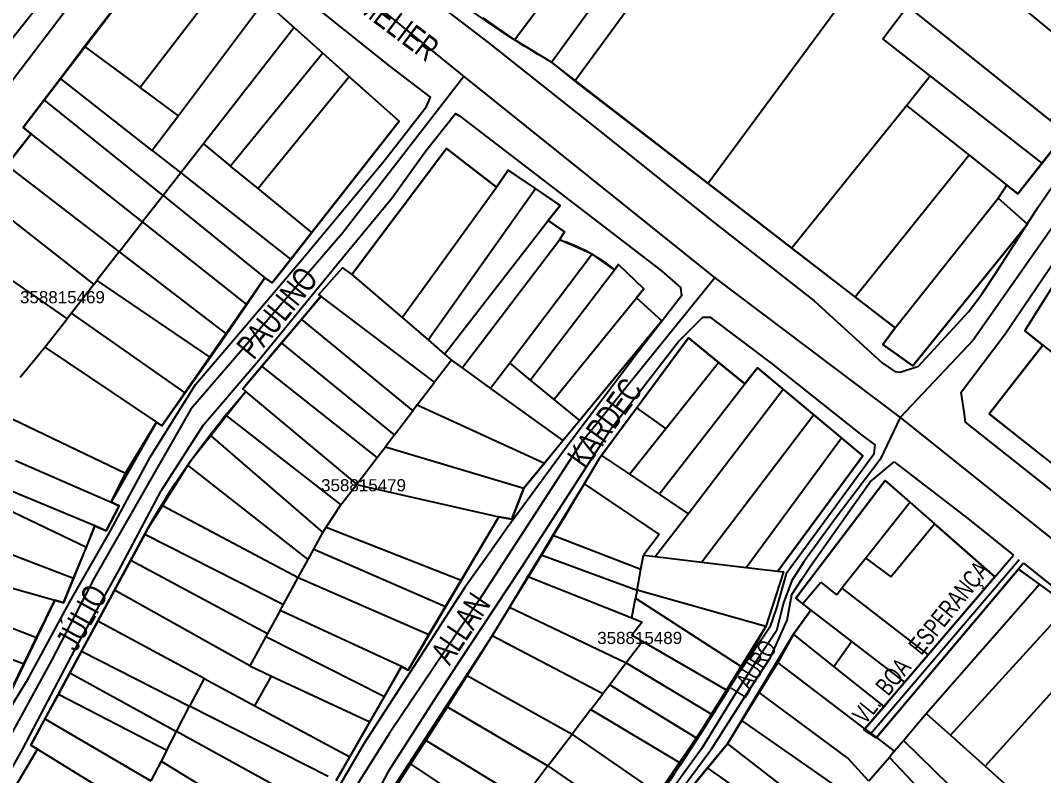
# Model space of a CAD drawing. Extents: x 201512 to 203323, y 4836571 to 4838029.
# Drawn here: x 202112.3 to 202280.8, y 4836958.8 to 4837083.2 of the extents above; entities that cross this region are included whole.
import ezdxf

# ---------------------------------------------------------------- set-up
doc = ezdxf.new("R2010")
doc.units = 0
doc.header["$LTSCALE"] = 1.5
doc.header["$MEASUREMENT"] = 0
for name, color, linetype in [('CD-MALHA-LOTES', 40, 'CONTINUOUS'), ('CD_TXT_QUADRA', 7, 'CONTINUOUS'), ('RU-QUADRAS', 6, 'CONTINUOUS'), ('SV-EIXO-RUA-N-PAV', 6, 'CONTINUOUS'), ('SV-EIXO-RUA-PAV', 20, 'CONTINUOUS'), ('SV-RUA-NAO-PAV-S-GUIA-C-GUIA', 7, 'CONTINUOUS'), ('SV-RUA-PAVIM-S-GUIA-C-GUIA', 7, 'CONTINUOUS'), ('SV-TXT-RUA-N-PAV-S-GUIA-C-GUIA', 7, 'CONTINUOUS'), ('SV-TXT-RUA-PAV-S-GUIA-C-GUIA', 7, 'CONTINUOUS')]:
    doc.layers.add(name, color=color, linetype=linetype)
doc.styles.add('ARIAL', font='arial.ttf')
doc.styles.add('MONOTXT', font='arial.ttf', dxfattribs={"height": 0.2})

msp = doc.modelspace()

# ---------------------------------------------------------------- linework, layer by layer
at = {"layer": 'CD-MALHA-LOTES', "linetype": 'Continuous'}
for p, q in [((202217.67, 4837112.16), (202193.67, 4837080)), ((202199.7, 4837076.32), (202222.86, 4837108.16)), ((202228.64, 4837107.45), (202203.54, 4837073.18)), ((202136.8, 4837097.1), (202122.81, 4837078.89)), ((202225.45, 4837056.32), (202252.4, 4837092.89)), ((202145.84, 4837090.21), (202132, 4837072.13)), ((202288.79, 4837075.78), (202269.93, 4837091.49)), ((202152.45, 4837086.39), (202138.27, 4837067.51)), ((202157.32, 4837082.04), (202152.45, 4837086.39)), ((202254.31, 4837080.16), (202258.36, 4837085.57)), ((202258.36, 4837085.57), (202281.87, 4837066.71)), ((202188.42, 4837083.62), (202193.13, 4837080.33)), ((202157.32, 4837082.04), (202142.39, 4837062.88)), ((202162.06, 4837077.81), (202157.32, 4837082.04)), ((202193.13, 4837080.33), (202193.67, 4837080)), ((202193.67, 4837080), (202199.56, 4837076.43)), ((202262.11, 4837074.07), (202254.31, 4837080.16)), ((202122.81, 4837078.89), (202118.85, 4837073.65)), ((202122.81, 4837078.89), (202132, 4837072.13)), ((202162.06, 4837077.81), (202146.86, 4837059.21)), ((202166.42, 4837073.91), (202162.06, 4837077.81)), ((202199.56, 4837076.43), (202199.7, 4837076.32)), ((202199.7, 4837076.32), (202203.54, 4837073.18)), ((202118.85, 4837073.65), (202116.17, 4837070.12)), ((202133.96, 4837061.77), (202118.85, 4837073.65)), ((202166.42, 4837073.91), (202151.38, 4837055.5)), ((202174.62, 4837066.59), (202166.42, 4837073.91)), ((202203.54, 4837073.18), (202225.45, 4837056.32)), ((202258.18, 4837069.2), (202262.11, 4837074.07)), ((202280.51, 4837059.7), (202262.11, 4837074.07)), ((202138.27, 4837067.51), (202132, 4837072.13)), ((202116.17, 4837070.12), (202112.71, 4837065.54)), ((202135.74, 4837054.34), (202116.17, 4837070.12)), ((202239.24, 4837045.71), (202258.18, 4837069.2)), ((202258.18, 4837069.2), (202268.5, 4837061.01)), ((202138.27, 4837067.51), (202133.96, 4837061.77)), ((202160.22, 4837048.25), (202174.62, 4837066.59)), ((202112.71, 4837065.54), (202114, 4837064.51)), ((202280.51, 4837059.7), (202284.42, 4837064.66)), ((202114, 4837064.51), (202109.98, 4837059.38)), ((202132.36, 4837050), (202114, 4837064.51)), ((202133.96, 4837061.77), (202138.66, 4837058.09)), ((202142.39, 4837062.88), (202138.66, 4837058.09)), ((202142.39, 4837062.88), (202146.86, 4837059.21)), ((202182.4, 4837062.1), (202166.82, 4837041.35)), ((202190.68, 4837055.75), (202182.4, 4837062.1)), ((202268.5, 4837061.01), (202249.74, 4837037.63)), ((202268.5, 4837061.01), (202274.71, 4837056.08)), ((202276.52, 4837054.65), (202280.51, 4837059.7)), ((202109.98, 4837059.38), (202128.54, 4837045.09)), ((202138.66, 4837058.09), (202135.74, 4837054.34)), ((202138.66, 4837058.09), (202156.77, 4837043.85)), ((202151.38, 4837055.5), (202146.86, 4837059.21)), ((202192.59, 4837058.53), (202190.68, 4837055.75)), ((202197.06, 4837055.5), (202192.59, 4837058.53)), ((202225.45, 4837056.32), (202239.24, 4837045.71)), ((202160.22, 4837048.25), (202151.38, 4837055.5)), ((202175.12, 4837034.27), (202190.68, 4837055.75)), ((202179.41, 4837030.57), (202197.06, 4837055.5)), ((202201.16, 4837052.72), (202197.06, 4837055.5)), ((202273.3, 4837053.9), (202274.71, 4837056.08)), ((202274.71, 4837056.08), (202276.52, 4837054.65)), ((202105.9, 4837054.16), (202124.34, 4837039.71)), ((202135.74, 4837054.34), (202132.36, 4837050)), ((202135.74, 4837054.34), (202152.5, 4837040.8)), ((202256.34, 4837032.55), (202273.3, 4837053.9)), ((202278.09, 4837049.63), (202273.3, 4837053.9)), ((202199.17, 4837050.27), (202201.16, 4837052.72)), ((202128.54, 4837045.09), (202132.36, 4837050)), ((202149.52, 4837036.43), (202132.36, 4837050)), ((202182.08, 4837028.25), (202199.17, 4837050.27)), ((202201.87, 4837048.37), (202199.17, 4837050.27)), ((202259.21, 4837026.31), (202278.09, 4837049.63)), ((202099.94, 4837047.93), (202119.94, 4837034.06)), ((202156.77, 4837043.85), (202160.22, 4837048.25)), ((202201.06, 4837047.07), (202201.87, 4837048.37)), ((202185.03, 4837025.96), (202201.06, 4837047.07)), ((202206.41, 4837044.71), (202201.06, 4837047.07)), ((202128.54, 4837045.09), (202124.84, 4837040.35)), ((202128.54, 4837045.09), (202146.18, 4837031.52)), ((202206.41, 4837044.71), (202192.83, 4837026.74)), ((202210.07, 4837042.12), (202206.41, 4837044.71)), ((202239.24, 4837045.71), (202249.74, 4837037.63)), ((202153.72, 4837039.96), (202156.77, 4837043.85)), ((202210.74, 4837042.99), (202210.07, 4837042.12)), ((202214.92, 4837039), (202210.74, 4837042.99)), ((202161.39, 4837038.06), (202165.29, 4837042.46)), ((202165.29, 4837042.46), (202166.82, 4837041.35)), ((202166.82, 4837041.35), (202175.12, 4837034.27)), ((202196.23, 4837023.95), (202210.07, 4837042.12)), ((202124.34, 4837039.71), (202120.68, 4837035.01)), ((202124.34, 4837039.71), (202124.84, 4837040.35)), ((202124.84, 4837040.35), (202143.48, 4837027.68)), ((202149.52, 4837036.43), (202152.5, 4837040.8)), ((202152.5, 4837040.8), (202153.72, 4837039.96)), ((202161.75, 4837037.78), (202158.54, 4837033.94)), ((202161.75, 4837037.78), (202161.39, 4837038.06)), ((202180.47, 4837023.61), (202161.75, 4837037.78)), ((202213.7, 4837037.52), (202214.92, 4837039)), ((202146.18, 4837031.52), (202149.52, 4837036.43)), ((202200.09, 4837020.77), (202213.7, 4837037.52)), ((202217.88, 4837033.71), (202213.7, 4837037.52)), ((202249.74, 4837037.63), (202256.34, 4837032.55)), ((202281.03, 4837037.43), (202277.67, 4837032.05)), ((202120.68, 4837035.01), (202119.94, 4837034.06)), ((202139.39, 4837021.86), (202120.68, 4837035.01)), ((202116.29, 4837029.38), (202119.94, 4837034.06)), ((202158.54, 4837033.94), (202155.27, 4837030.08)), ((202158.54, 4837033.94), (202176.9, 4837018.92)), ((202175.12, 4837034.27), (202179.41, 4837030.57)), ((202204.33, 4837017.3), (202217.88, 4837033.71)), ((202143.48, 4837027.68), (202146.18, 4837031.52)), ((202256.34, 4837032.55), (202254.31, 4837029.84)), ((202277.67, 4837032.05), (202280.65, 4837029.69)), ((202112.23, 4837024.42), (202116.29, 4837029.38)), ((202116.29, 4837029.38), (202134.65, 4837017.05)), ((202155.27, 4837030.08), (202152.03, 4837026.25)), ((202173.88, 4837014.97), (202155.27, 4837030.08)), ((202179.41, 4837030.57), (202182.08, 4837028.25)), ((202222.28, 4837030.91), (202213.75, 4837019.38)), ((202227.2, 4837026.87), (202222.28, 4837030.91)), ((202254.31, 4837029.84), (202259.21, 4837026.31)), ((202280.65, 4837029.69), (202271.81, 4837018.4)), ((202280.65, 4837029.69), (202290.26, 4837022.07)), ((202139.39, 4837021.86), (202143.48, 4837027.68)), ((202182.08, 4837028.25), (202183.24, 4837027.25)), ((202152.03, 4837026.25), (202148.87, 4837022.5)), ((202171, 4837011.2), (202152.03, 4837026.25)), ((202183.24, 4837027.25), (202180.47, 4837023.61)), ((202183.24, 4837027.25), (202185.03, 4837025.96)), ((202185.03, 4837025.96), (202189.69, 4837022.59)), ((202192.83, 4837026.74), (202189.69, 4837022.59)), ((202192.83, 4837026.74), (202196.23, 4837023.95)), ((202218.53, 4837015.97), (202227.2, 4837026.87)), ((202231.54, 4837023.32), (202227.2, 4837026.87)), ((202233.63, 4837026), (202231.54, 4837023.32)), ((202237.89, 4837022.45), (202233.63, 4837026)), ((202148.87, 4837022.5), (202149.4, 4837022.06)), ((202177.62, 4837019.89), (202180.47, 4837023.61)), ((202189.69, 4837022.59), (202201.59, 4837013.99)), ((202196.23, 4837023.95), (202200.09, 4837020.77)), ((202227.22, 4837017.76), (202231.54, 4837023.32)), ((202135.55, 4837016.42), (202139.39, 4837021.86)), ((202149.4, 4837022.06), (202146.2, 4837018.07)), ((202167.67, 4837006.84), (202149.4, 4837022.06)), ((202222.21, 4837001.95), (202237.89, 4837022.45)), ((202242.94, 4837018.24), (202237.89, 4837022.45)), ((202177.62, 4837019.89), (202176.9, 4837018.92)), ((202177.62, 4837019.89), (202198.54, 4837010.29)), ((202200.09, 4837020.77), (202204.33, 4837017.3)), ((202213.75, 4837019.38), (202207.95, 4837011.53)), ((202218.53, 4837015.97), (202213.75, 4837019.38)), ((202107.89, 4837019.01), (202129.58, 4837008.63)), ((202146.2, 4837018.07), (202143.62, 4837014.79)), ((202146.2, 4837018.07), (202165.04, 4837003.41)), ((202173.88, 4837014.97), (202176.9, 4837018.92)), ((202217.43, 4837005.17), (202227.22, 4837017.76)), ((202242.94, 4837018.24), (202224.5, 4836993.96)), ((202247.47, 4837014.47), (202242.94, 4837018.24)), ((202271.81, 4837018.4), (202280.86, 4837011.22)), ((202129.58, 4837008.63), (202134.65, 4837017.05)), ((202134.65, 4837017.05), (202135.55, 4837016.42)), ((202201.59, 4837013.99), (202204.33, 4837017.3)), ((202212.54, 4837008.45), (202218.53, 4837015.97)), ((202143.62, 4837014.79), (202140.1, 4837010.38)), ((202143.62, 4837014.79), (202162.07, 4836998.83)), ((202173.88, 4837014.97), (202172.37, 4837012.99)), ((202231.79, 4836993.09), (202247.47, 4837014.47)), ((202251.01, 4837011.51), (202247.47, 4837014.47)), ((202171, 4837011.2), (202172.37, 4837012.99)), ((202172.37, 4837012.99), (202195.14, 4837006.17)), ((202198.54, 4837010.29), (202201.59, 4837013.99)), ((202111.43, 4837010.73), (202127.2, 4837003.88)), ((202167.67, 4837006.84), (202171, 4837011.2)), ((202207.64, 4837011.11), (202205.09, 4837006.89)), ((202207.95, 4837011.53), (202207.64, 4837011.11)), ((202207.95, 4837011.53), (202212.54, 4837008.45)), ((202237.01, 4836992.47), (202251.01, 4837011.51)), ((202139.84, 4837009.97), (202135.65, 4837003.31)), ((202140.1, 4837010.38), (202139.84, 4837009.97)), ((202159.63, 4836994.41), (202139.84, 4837009.97)), ((202195.14, 4837006.17), (202198.54, 4837010.29)), ((202127.2, 4837003.88), (202129.58, 4837008.63)), ((202212.54, 4837008.45), (202217.43, 4837005.17)), ((202254.69, 4837007.44), (202239.94, 4836988.02)), ((202258.77, 4837003.85), (202254.69, 4837007.44)), ((202124.52, 4836999.93), (202109.47, 4837006.21)), ((202165.19, 4837003.61), (202167.67, 4837006.84)), ((202167.67, 4837006.84), (202167.82, 4837006.71)), ((202167.82, 4837006.71), (202191.07, 4837001.45)), ((202193.21, 4837001.08), (202195.14, 4837006.17)), ((202205.09, 4837006.89), (202199.96, 4836998.42)), ((202205.09, 4837006.89), (202217.44, 4836998.55)), ((202217.43, 4837005.17), (202222.21, 4837001.95)), ((202108.3, 4837003.54), (202123.11, 4836996.45)), ((202126.38, 4836999.15), (202128.51, 4837003.24)), ((202128.51, 4837003.24), (202127.2, 4837003.88)), ((202135.65, 4837003.31), (202133.26, 4836999.52)), ((202135.65, 4837003.31), (202158.01, 4836991.45)), ((202162.63, 4836999.71), (202165.04, 4837003.41)), ((202165.04, 4837003.41), (202165.19, 4837003.61)), ((202258.77, 4837003.85), (202251.48, 4836994.65)), ((202262.81, 4837000.3), (202258.77, 4837003.85)), ((202184.84, 4836991.01), (202191.07, 4837001.45)), ((202191.07, 4837001.45), (202193.21, 4837001.08)), ((202216.8, 4836994.88), (202222.21, 4837001.95)), ((202123.11, 4836996.45), (202124.52, 4836999.93)), ((202124.52, 4836999.93), (202126.38, 4836999.15)), ((202133.26, 4836999.52), (202132.75, 4836998.58)), ((202162.07, 4836998.83), (202162.63, 4836999.71)), ((202162.63, 4836999.71), (202184.84, 4836991.01)), ((202255.63, 4836991.54), (202262.81, 4837000.3)), ((202272.76, 4836991.54), (202262.81, 4837000.3)), ((202105.55, 4836997.22), (202121.01, 4836991.35)), ((202132.75, 4836998.58), (202130.43, 4836994.29)), ((202132.75, 4836998.58), (202155.58, 4836987.01)), ((202160.55, 4836996.09), (202162.07, 4836998.83)), ((202199.96, 4836998.42), (202198, 4836995.17)), ((202199.96, 4836998.42), (202214.44, 4836992.83)), ((202217.44, 4836998.55), (202214.87, 4836995.11)), ((202121.01, 4836991.35), (202123.11, 4836996.45)), ((202159.63, 4836994.41), (202160.55, 4836996.09)), ((202160.55, 4836996.09), (202182.25, 4836986.67)), ((202130.43, 4836994.29), (202127.77, 4836989.37)), ((202130.43, 4836994.29), (202152.95, 4836982.21)), ((202158.01, 4836991.45), (202159.63, 4836994.41)), ((202198, 4836995.17), (202195.84, 4836991.6)), ((202198, 4836995.17), (202213.8, 4836989.37)), ((202214.44, 4836992.83), (202214.87, 4836995.11)), ((202214.87, 4836995.11), (202216.8, 4836994.88)), ((202216.8, 4836994.88), (202224.5, 4836993.96)), ((202224.5, 4836993.96), (202231.79, 4836993.09)), ((202251.48, 4836994.65), (202247.55, 4836989.69)), ((202251.48, 4836994.65), (202255.63, 4836991.54)), ((202099.89, 4836992.88), (202117.9, 4836987.69)), ((202213.8, 4836989.37), (202214.44, 4836992.83)), ((202231.79, 4836993.09), (202237.01, 4836992.47)), ((202237.94, 4836992.36), (202235.02, 4836983.35)), ((202237.01, 4836992.47), (202237.94, 4836992.36)), ((202276.63, 4836992.84), (202253.23, 4836965.08)), ((202280.08, 4836990.33), (202276.63, 4836992.84)), ((202089.66, 4836991.31), (202114.92, 4836981.55)), ((202119.35, 4836987.27), (202121.01, 4836991.35)), ((202155.58, 4836987.01), (202158.01, 4836991.45)), ((202158.01, 4836991.45), (202179.51, 4836982.08)), ((202182.25, 4836986.67), (202184.84, 4836991.01)), ((202195.84, 4836991.6), (202192.79, 4836986.56)), ((202195.84, 4836991.6), (202212.94, 4836984.8)), ((202241.04, 4836987.1), (202244.08, 4836990.7)), ((202244.08, 4836990.7), (202246.66, 4836988.57)), ((202261.73, 4836978.68), (202272.76, 4836991.54)), ((202127.77, 4836989.37), (202124.99, 4836984.24)), ((202150.03, 4836976.88), (202127.77, 4836989.37)), ((202213.8, 4836989.37), (202213.55, 4836988.04)), ((202235.02, 4836983.35), (202213.8, 4836989.37)), ((202246.66, 4836988.57), (202247.55, 4836989.69)), ((202247.55, 4836989.69), (202261.73, 4836978.68)), ((202261.43, 4836969.04), (202280.08, 4836990.33)), ((202284.89, 4836986.83), (202280.08, 4836990.33)), ((202114.92, 4836981.55), (202117.9, 4836987.69)), ((202117.9, 4836987.69), (202119.35, 4836987.27)), ((202212.94, 4836984.8), (202213.55, 4836988.04)), ((202213.55, 4836988.04), (202230.95, 4836976.77)), ((202239.94, 4836988.02), (202241.04, 4836987.1)), ((202088.35, 4836986.41), (202112.83, 4836977.25)), ((202155.04, 4836986.02), (202152.95, 4836982.21)), ((202155.04, 4836986.02), (202155.58, 4836987.01)), ((202175, 4836976.77), (202155.04, 4836986.02)), ((202179.51, 4836982.08), (202182.25, 4836986.67)), ((202192.79, 4836986.56), (202189.93, 4836981.82)), ((202192.79, 4836986.56), (202212.04, 4836977.39)), ((202242.45, 4836986.06), (202239.59, 4836982.1)), ((202241.04, 4836987.1), (202242.45, 4836986.06)), ((202242.45, 4836986.06), (202249.14, 4836980.91)), ((202265.42, 4836965.48), (202284.89, 4836986.83)), ((202124.99, 4836984.24), (202122.33, 4836979.32)), ((202142.49, 4836974.82), (202124.99, 4836984.24)), ((202212.94, 4836984.8), (202214.66, 4836984.11)), ((202214.66, 4836984.11), (202212.96, 4836981.92)), ((202152.95, 4836982.21), (202152.67, 4836981.7)), ((202176.1, 4836976.2), (202179.51, 4836982.08)), ((202230.95, 4836976.77), (202235.02, 4836983.35)), ((202239.59, 4836982.1), (202236.98, 4836977.47)), ((202246.24, 4836976.79), (202239.59, 4836982.1)), ((202112.83, 4836977.25), (202114.92, 4836981.55)), ((202152.67, 4836981.7), (202150.03, 4836976.88)), ((202152.67, 4836981.7), (202172.2, 4836971.85)), ((202189.93, 4836981.82), (202185.74, 4836975.38)), ((202208.17, 4836972.29), (202189.93, 4836981.82)), ((202214.71, 4836980.9), (202212.04, 4836977.39)), ((202214.71, 4836980.9), (202212.96, 4836981.92)), ((202228.53, 4836972.87), (202214.71, 4836980.9)), ((202246.24, 4836976.79), (202249.14, 4836980.91)), ((202249.14, 4836980.91), (202257.88, 4836974.18)), ((202122.33, 4836979.32), (202120.38, 4836975.73)), ((202122.33, 4836979.32), (202140.12, 4836970.27)), ((202271.16, 4836960.38), (202288.66, 4836979.86)), ((202110.94, 4836973.37), (202112.83, 4836977.25)), ((202212.04, 4836977.39), (202209.31, 4836973.79)), ((202212.04, 4836977.39), (202226.09, 4836968.92)), ((202236.98, 4836977.47), (202233.9, 4836972.49)), ((202251.32, 4836966.53), (202236.98, 4836977.47)), ((202257.88, 4836974.18), (202261.73, 4836978.68)), ((202120.38, 4836975.73), (202118.5, 4836972.24)), ((202120.38, 4836975.73), (202137.94, 4836966.08)), ((202150.03, 4836976.88), (202153.61, 4836975.19)), ((202172.2, 4836971.85), (202175, 4836976.77)), ((202175, 4836976.77), (202176.1, 4836976.2)), ((202185.74, 4836975.38), (202182.39, 4836970.23)), ((202185.74, 4836975.38), (202203.12, 4836965.65)), ((202228.53, 4836972.87), (202230.95, 4836976.77)), ((202254.48, 4836970.21), (202246.24, 4836976.79)), ((202142.49, 4836974.82), (202140.12, 4836970.27)), ((202142.49, 4836974.82), (202150.86, 4836970.32)), ((202150.86, 4836970.32), (202153.61, 4836975.19)), ((202153.61, 4836975.19), (202169.81, 4836967.68)), ((202209.31, 4836973.79), (202208.17, 4836972.29)), ((202209.31, 4836973.79), (202223.66, 4836965)), ((202254.48, 4836970.21), (202257.88, 4836974.18)), ((202118.5, 4836972.24), (202116.28, 4836968.15)), ((202118.5, 4836972.24), (202136.35, 4836963.01)), ((202206.21, 4836969.72), (202208.17, 4836972.29)), ((202226.09, 4836968.92), (202228.53, 4836972.87)), ((202233.9, 4836972.49), (202231.06, 4836967.88)), ((202248.5, 4836961.69), (202233.9, 4836972.49)), ((202137.94, 4836966.08), (202140.12, 4836970.27)), ((202162.93, 4836958.69), (202140.12, 4836970.27)), ((202150.86, 4836970.32), (202166.51, 4836961.89)), ((202169.81, 4836967.68), (202172.2, 4836971.85)), ((202182.39, 4836970.23), (202178.82, 4836964.75)), ((202182.39, 4836970.23), (202199.14, 4836960.4)), ((202206.21, 4836969.72), (202203.12, 4836965.65)), ((202206.21, 4836969.72), (202221.06, 4836960.79)), ((202223.66, 4836965), (202226.09, 4836968.92)), ((202251.32, 4836966.53), (202254.48, 4836970.21)), ((202257.69, 4836964.61), (202261.43, 4836969.04)), ((202261.43, 4836969.04), (202265.42, 4836965.48)), ((202116.28, 4836968.15), (202113.96, 4836963.85)), ((202116.28, 4836968.15), (202133.74, 4836957.98)), ((202166.51, 4836961.89), (202169.81, 4836967.68)), ((202231.06, 4836967.88), (202228.7, 4836964.07)), ((202249.56, 4836955), (202231.06, 4836967.88)), ((202136.35, 4836963.01), (202137.94, 4836966.08)), ((202160.4, 4836953.74), (202137.94, 4836966.08)), ((202199.14, 4836960.4), (202203.12, 4836965.65)), ((202217.51, 4836955.69), (202203.12, 4836965.65)), ((202253.23, 4836965.08), (202251.32, 4836966.53)), ((202265.42, 4836965.48), (202271.16, 4836960.38)), ((202113.96, 4836963.85), (202115.06, 4836963.17)), ((202178.82, 4836964.75), (202176.27, 4836960.84)), ((202178.82, 4836964.75), (202194.94, 4836954.87)), ((202221.06, 4836960.79), (202223.66, 4836965)), ((202228.7, 4836964.07), (202225.43, 4836960.1)), ((202228.7, 4836964.07), (202245.99, 4836950.69)), ((202253.23, 4836965.08), (202256.18, 4836962.83)), ((202256.18, 4836962.83), (202257.69, 4836964.61)), ((202275.04, 4836947.65), (202257.69, 4836964.61)), ((202115.06, 4836963.17), (202111.77, 4836957.63)), ((202115.06, 4836963.17), (202131.22, 4836953.24)), ((202136.35, 4836963.01), (202135.41, 4836961.2)), ((202164.27, 4836958.01), (202166.51, 4836961.89)), ((202256.18, 4836962.83), (202255.38, 4836961.81)), ((202135.41, 4836961.2), (202133.74, 4836957.98)), ((202135.41, 4836961.2), (202157.39, 4836947.84)), ((202176.27, 4836960.84), (202173.27, 4836956.23)), ((202176.27, 4836960.84), (202191.73, 4836950.65)), ((202199.14, 4836960.4), (202197, 4836957.58)), ((202199.14, 4836960.4), (202213.8, 4836950.34)), ((202217.51, 4836955.69), (202221.06, 4836960.79)), ((202252, 4836957.88), (202248.5, 4836961.69)), ((202255.38, 4836961.81), (202252, 4836957.88)), ((202255.38, 4836961.81), (202271.96, 4836944.25)), ((202271.16, 4836960.38), (202279.87, 4836952.62)), ((202225.43, 4836960.1), (202214.86, 4836947.23)), ((202229.87, 4836956.94), (202225.43, 4836960.1))]:
    msp.add_line(p, q, dxfattribs=at)
at = {"layer": 'RU-QUADRAS', "color": 6, "linetype": 'Continuous'}
for points in [[(202150.56, 4837113.46, 0.0230275782), (202175.84, 4837155.37), (202187.07, 4837169.47, 0.0154701007), (202233.2, 4837137.54), (202250.27, 4837125.11, 0.0560519102), (202260.25, 4837119.75), (202299.53, 4837089.88), (202281.87, 4837066.71), (202284.42, 4837064.66), (202276.52, 4837054.65), (202274.71, 4837056.08), (202273.3, 4837053.9), (202278.09, 4837049.63), (202259.21, 4837026.31), (202254.31, 4837029.84), (202256.34, 4837032.55), (202199.7, 4837076.32, -0.0309487322), (202182.11, 4837088.03), (202167.38, 4837101.4), (202166.06, 4837099.72)], [(202271.81, 4837018.4), (202280.65, 4837029.69), (202277.67, 4837032.05), (202283.97, 4837042.1), (202284.73, 4837041.57), (202312.79, 4837079.49, 0.0207583062), (202372.15, 4837036.7), (202359.41, 4837019.85), (202329.36, 4836975.53, -0.0605982792), (202318.28, 4836981.77)], [(202148.63, 4836924.39), (202161.01, 4836937.4, 0.0166475564), (202207.64, 4837011.11), (202222.28, 4837030.91), (202231.54, 4837023.32), (202233.63, 4837026), (202251.01, 4837011.51), (202237.01, 4836992.47), (202237.94, 4836992.36), (202235.02, 4836983.35, -0.0264648316), (202209.01, 4836943.44), (202190.34, 4836926.34), (202189.37, 4836927.21, -0.0522746258), (202160.59, 4836903.22), (202149.7, 4836919.4), (202151.37, 4836921.1)], [(202214.86, 4836947.23), (202228.7, 4836964.07), (202239.59, 4836982.1), (202242.45, 4836986.06), (202239.94, 4836988.02), (202254.69, 4837007.44), (202272.76, 4836991.54), (202251.32, 4836966.53), (202253.23, 4836965.08), (202276.63, 4836992.84), (202290.9, 4836982.46), (202288.66, 4836979.86), (202297.83, 4836971.15, 0.0228474996), (202265.82, 4836937.23), (202256.51, 4836929.29), (202257.13, 4836928.54), (202241.36, 4836916.08, 0.0478116714), (202228.68, 4836934.57, 0.0908594519)], [(202248.44, 4836911.81), (202254.99, 4836917.58), (202254.32, 4836918.38), (202276.36, 4836938.2), (202275.9, 4836938.75, 0.0329930131), (202302.41, 4836969.32), (202314.58, 4836960.32), (202314.94, 4836960.76), (202318.41, 4836957.86), (202316.84, 4836955.64), (202320.52, 4836952.53), (202322.26, 4836954.88), (202326.16, 4836951.64), (202324.87, 4836949.99), (202332.75, 4836943.56), (202333.9, 4836945.08), (202338.41, 4836940.9), (202318.51, 4836915.43), (202295.06, 4836894.16), (202278.34, 4836877.8)]]:
    msp.add_lwpolyline(points, format="xyb", close=True, dxfattribs=at)
for points in [[(202043.25, 4836954.36), (202069.1, 4837005.51), (202070.43, 4837005.14), (202077.17, 4837019.72), (202078.28, 4837019.21), (202080.79, 4837024.34), (202101.62, 4837050), (202097.95, 4837053.24), (202101.01, 4837057.79), (202105.91, 4837054.17), (202114, 4837064.51), (202112.71, 4837065.54), (202136.8, 4837097.1)], [(202152.45, 4837086.39), (202174.62, 4837066.59), (202153.72, 4837039.96), (202152.5, 4837040.8), (202135.55, 4837016.42), (202134.65, 4837017.05), (202127.2, 4837003.88), (202128.51, 4837003.24), (202126.38, 4836999.15), (202124.52, 4836999.93), (202119.35, 4836987.27), (202117.9, 4836987.69), (202108.24, 4836967.8), (202106.25, 4836968.72), (202102.55, 4836960.8), (202103.69, 4836960.21), (202088.46, 4836930.85)]]:
    msp.add_lwpolyline(points, dxfattribs=at)
msp.add_lwpolyline([(202094.93, 4836929.22), (202115.06, 4836963.17), (202113.96, 4836963.85), (202133.26, 4836999.52, -0.055241895), (202149.4, 4837022.06), (202148.87, 4837022.5), (202161.76, 4837037.78), (202161.39, 4837038.06), (202165.29, 4837042.46), (202166.82, 4837041.35), (202182.4, 4837062.1), (202190.68, 4837055.75), (202192.59, 4837058.53), (202201.16, 4837052.72), (202199.17, 4837050.27), (202201.87, 4837048.37), (202201.06, 4837047.07, -0.1005346023), (202210.07, 4837042.12), (202210.74, 4837042.99), (202214.92, 4837039), (202213.7, 4837037.52), (202217.88, 4837033.71), (202195.14, 4837006.17), (202193.21, 4837001.08), (202191.07, 4837001.45), (202176.1, 4836976.2), (202175, 4836976.77), (202164.27, 4836958.01)], format="xyb", dxfattribs=at)
at = {"layer": 'SV-EIXO-RUA-N-PAV'}
for points in [[(202308.779827, 4837087.522384), (202292.679338, 4837064.024373), (202269.181326, 4837030.517949), (202257.124346, 4837017.823616)], [(202257.124346, 4837017.823616), (202253.870965, 4837010.874105), (202246.420802, 4837001.131583), (202241.262996, 4836994.025273), (202239.314492, 4836990.93059), (202237.939077, 4836987.262817), (202236.792898, 4836982.678101), (202233.583596, 4836977.864149), (202230.030441, 4836972.36249), (202224.414164, 4836963.250366), (202218.224797, 4836954.654023), (202213.18161, 4836948.579275), (202212.264666, 4836946.63077), (202209.227292, 4836942.332599), (202201.891746, 4836935.570143), (202195.358526, 4836929.266158), (202189.398395, 4836924.337588), (202180.41, 4836917.57)], [(202276.733902, 4836994.374373), (202252.262779, 4836965.620876)]]:
    msp.add_lwpolyline(points, dxfattribs=at)
at = {"layer": 'SV-EIXO-RUA-PAV'}
for p, q in [((202136.245531, 4837113.798405), (202185.30214, 4837073.93991)), ((202185.30214, 4837073.93991), (202226.591453, 4837040.826698)), ((202226.591453, 4837040.826698), (202257.124346, 4837017.823616)), ((202257.124346, 4837017.823616), (202305.939569, 4836978.767737))]:
    msp.add_line(p, q, dxfattribs=at)
for points in [[(202318.4, 4837360.107899), (202285.459385, 4837317.996543), (202259.704665, 4837282.839306), (202234.767555, 4837247.682069), (202223.321013, 4837232.965086), (202195.522267, 4837194.537408), (202182.440505, 4837177.980803), (202140.742387, 4837120.339286), (202136.245531, 4837113.798405), (202117.440497, 4837088.45249), (202096.79584, 4837062.493367), (202080.034832, 4837037.965063), (202068.179485, 4837017.524809), (202056.732943, 4836993.814114), (202044.778608, 4836968.576138), (202037.87154, 4836956.788076)], [(202185.30214, 4837073.93991), (202165.270691, 4837048.18519), (202153.006539, 4837033.877012), (202140.333582, 4837019.160029), (202124.390183, 4836991.361283), (202117.440497, 4836977.870716), (202107.015967, 4836958.86128), (202093.330656, 4836933.587934), (202092.646007, 4836929.473973), (202092.115292, 4836928.24674), (202085.692457, 4836918.188337), (202079.779012, 4836910.550138), (202070.539254, 4836899.955216)], [(202226.591453, 4837040.826698), (202204.515979, 4837013.436758), (202187.754971, 4836987.682038), (202173.037988, 4836965.810966), (202162.000251, 4836948.232347), (202151.780124, 4836933.515365), (202142.982613, 4836919.206832)]]:
    msp.add_lwpolyline(points, dxfattribs=at)
at = {"layer": 'SV-RUA-NAO-PAV-S-GUIA-C-GUIA'}
for points in [[(202257.13, 4837025.24), (202260.17, 4837026.26), (202268.4, 4837035.23), (202270.61, 4837038.14), (202273.05, 4837041.85), (202279.82, 4837052.37), (202290.67, 4837068.12), (202304.39, 4837088.46), (202296.77, 4837093.42), (202277.55, 4837107.61), (202263.04, 4837118.67), (202263.038967, 4837118.623795), (202245.38, 4837129.87), (202229.98, 4837141.03), (202209.6, 4837155.36), (202189.49, 4837169.15), (202184.95, 4837172.44)], [(202267.66, 4837018.71), (202267.19, 4837021.95), (202274.33, 4837031.4), (202291.03, 4837056.02), (202308.79, 4837079.89), (202310.58, 4837081.9)], [(202252.857414, 4837011.81146), (202247.154953, 4837004.022975), (202238.365246, 4836992.044192), (202236.760988, 4836986.451241), (202235.679945, 4836983.243133), (202232.767882, 4836978.939462), (202230.129701, 4836975.055389), (202226.860729, 4836969.933018), (202222.797922, 4836963.805327), (202216.998959, 4836955.41597), (202211.51912, 4836948.008056), (202208.654118, 4836943.312637), (202201.95481, 4836936.473184), (202196.446839, 4836931.429182), (202186.874801, 4836923.178042), (202184.050443, 4836921.060261), (202179.654271, 4836917.064613)], [(202241.721649, 4836915.484536), (202238.690722, 4836919.257732), (202231.453608, 4836929.402062), (202220.103093, 4836941.865979), (202213.598156, 4836947.141314), (202219.206413, 4836953.928754), (202226.149314, 4836963.275548), (202231.597026, 4836971.912876), (202235.808318, 4836978.291592), (202238.521838, 4836984.411038), (202239.297296, 4836988.61775), (202241.030868, 4836991.329611), (202242.36867, 4836993.338725), (202248.862957, 4837002.482683), (202252.1842, 4837007.205186), (202256.163427, 4837010.481028)], [(202277.442654, 4836993.80416), (202253.19, 4836965.03), (202251.15, 4836966.33), (202275.819935, 4836995.109688)]]:
    msp.add_lwpolyline(points, dxfattribs=at)
at = {"layer": 'SV-RUA-PAVIM-S-GUIA-C-GUIA'}
for points in [[(202184.57, 4837172.72), (202181.69, 4837169.65), (202166.91, 4837149.6), (202145.82, 4837119.75), (202144.67, 4837114.95), (202151.55, 4837108.74), (202170.23, 4837094.15), (202184.63, 4837083.13), (202189.3, 4837079.56), (202209.23, 4837063.77), (202226.04977, 4837050.265782), (202242.967551, 4837037.012888), (202254.170534, 4837026.82653), (202256.277754, 4837025.388725), (202257.128167, 4837025.243851)], [(202126.77, 4837094.16), (202107.06, 4837068.28), (202096.44, 4837053.9), (202087.290569, 4837041.393974), (202081.099877, 4837032.444157), (202073.297547, 4837019.57185), (202067.358159, 4837007.521075), (202061.569523, 4836995.518014), (202061.202341, 4836994.424461), (202052.323352, 4836976.672561), (202044.980127, 4836961.195758), (202043.784876, 4836958.316134)], [(202100.980146, 4836951.57082), (202106.617245, 4836963.476225), (202113.596212, 4836974.862122), (202120.394048, 4836987.449636), (202127.129345, 4836999.238798), (202133.618616, 4837011.281395), (202141.106106, 4837023.209236), (202148.492621, 4837031.891493), (202158.73188, 4837043.928275), (202172.135586, 4837060.064274), (202179.126107, 4837069.002196), (202179.800286, 4837070.54078), (202173.03175, 4837075.736868), (202158.61, 4837087.29)], [(202094.214704, 4836929.622827), (202096.763504, 4836934.598819), (202104.484681, 4836948.671257), (202112.663606, 4836963.236438), (202121.323028, 4836979.742725), (202128.475496, 4836992.624697), (202135.431144, 4837005.709416), (202142.402268, 4837016.595878), (202151.26436, 4837026.90471), (202165.284411, 4837044.080602), (202173.438807, 4837053.900408), (202179.03, 4837061.71), (202183.916031, 4837067.89313), (202184.572201, 4837067.464914)], [(202184.57, 4837067.46), (202186.68, 4837065.83), (202217.851498, 4837041.961811), (202220.965656, 4837039.229548), (202221.123617, 4837037.829856), (202214.029647, 4837028.682233), (202202.275195, 4837013.053103), (202192.407108, 4836999.636532), (202189.581869, 4836995.567366), (202185.417105, 4836989.789216), (202184.289151, 4836988.041287), (202179.324329, 4836980.34757), (202168.823239, 4836964.02577), (202164.357691, 4836956.423073), (202156.817074, 4836944.296201), (202150.149024, 4836933.605053), (202139.544724, 4836917.427421)], [(202252.857414, 4837011.81146), (202252.998721, 4837013.313028), (202250.689884, 4837015.049742), (202235.929871, 4837026.765093), (202225.94176, 4837034.257606), (202224.567485, 4837034.249209), (202220.816011, 4837030.474524), (202209.306834, 4837015.647268), (202194.595025, 4836992.846708), (202184.250345, 4836977.152545), (202180.326375, 4836971.199396), (202172.747886, 4836959.397567), (202170.899241, 4836955.876191), (202162.093985, 4836942.818979), (202153.459877, 4836931.108011), (202147.655194, 4836924.450391), (202147.322313, 4836922.357225), (202149.506729, 4836918.17846), (202154.837537, 4836910.524936), (202158.06236, 4836905.870996), (202160.204775, 4836902.772767)], [(202318.394644, 4836976.976165), (202312.450358, 4836981.81135), (202290.059896, 4836999.482893), (202267.919876, 4837017.055919), (202267.660533, 4837018.70511)], [(202256.163427, 4837010.481028), (202257.569005, 4837009.3891), (202268.311028, 4837001.150841), (202275.819935, 4836995.109688)], [(202277.442654, 4836993.80416), (202282.318852, 4836989.881105), (202296.322369, 4836979.361695), (202301.194219, 4836975.139469), (202301.697688, 4836974.49224), (202300.855027, 4836973.286527), (202297.976369, 4836969.817316), (202290.969999, 4836962.821239), (202277.757411, 4836948.733926), (202265.336935, 4836935.952065), (202255.648643, 4836926.038237), (202246.595364, 4836918.679488), (202241.721649, 4836915.484536)]]:
    msp.add_lwpolyline(points, dxfattribs=at)

# ---------------------------------------------------------------- texts
at = {"layer": 'CD_TXT_QUADRA', "color": 7, "linetype": 'Continuous', "style": 'MONOTXT'}
for s, p in [('358815469', (202112.18, 4837036.61)), ('358815479', (202161.77, 4837005.64)), ('358815489', (202207.25, 4836980.49))]:
    msp.add_text(s, height=2, dxfattribs=at).set_placement(p)
at = {"layer": 'SV-TXT-RUA-N-PAV-S-GUIA-C-GUIA', "style": 'ARIAL', "width": 0.7}
for s, rotation, p in [('VL.  BOA   ESPERANÇA', 51, (202251.39441, 4836967.085918)), ('LAURO', 58, (202231.604508, 4836971.334732))]:
    msp.add_text(s, height=3, rotation=rotation, dxfattribs=at).set_placement(p)
at = {"layer": 'SV-TXT-RUA-PAV-S-GUIA-C-GUIA', "style": 'ARIAL', "width": 0.7}
for s, rotation, p in [('CAMELIER', 323, (202163.2058, 4837088.292507)), ('PAULINO', 51, (202150.682261, 4837027.147452)), ('KARDEC', 54, (202205.314775, 4837009.142401)), ('PASS.                              JÚLIO', 61, (202100.050808, 4836940.488017)), ('ALLAN', 56, (202182.921414, 4836976.804881))]:
    msp.add_text(s, height=4, rotation=rotation, dxfattribs=at).set_placement(p)

doc.saveas('drawing.dxf')
